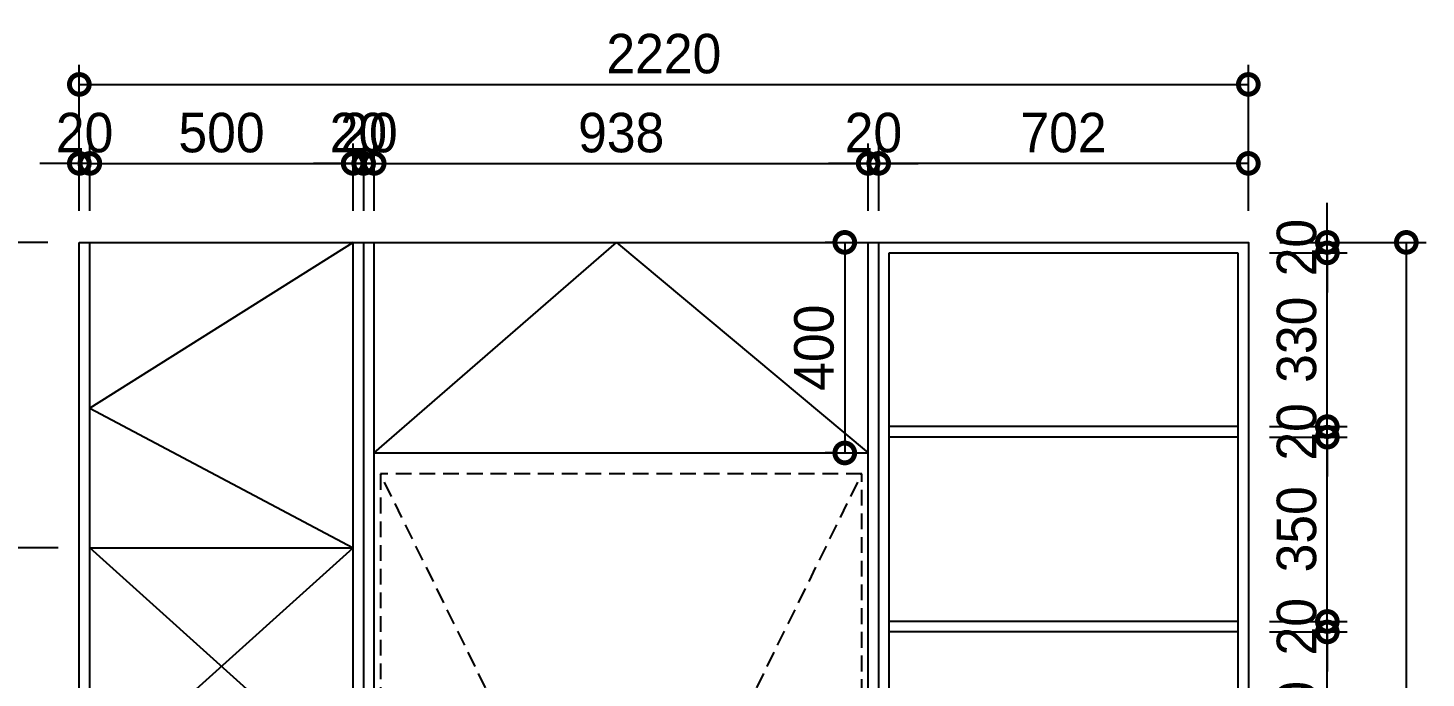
# Model space of a CAD drawing. Header units: inches. Extents: x 211248 to 488355, y -41604 to -7105.
# Drawn here: x 261562 to 264217, y -20541 to -19306 of the extents above; entities that cross this region are included whole.
import ezdxf

# ---------------------------------------------------------------- set-up
doc = ezdxf.new("R2010")
doc.units = ezdxf.units.IN
doc.header["$LTSCALE"] = 60
doc.header["$MEASUREMENT"] = 0
doc.linetypes.add('DASHED', pattern=[0.75, 0.5, -0.25])
for name, color, linetype in [('06-FUR', 6, 'Continuous'), ('07-DIM WAL', 5, 'Continuous'), ('FUR', 8, 'DASHED')]:
    doc.layers.add(name, color=color, linetype=linetype)
doc.styles.add('스타일1', font='Korail_Round_Gothic_Light.ttf')
doc.dimstyles.new('30', dxfattribs={"dimscale": 30, "dimtxt": 2.5, "dimasz": 2.5, "dimexe": 1.25, "dimexo": 2, "dimtad": 1, "dimdec": 0, "dimtxsty": '스타일1', "dimblk": 'DOTSMALL', "dimcen": 2.5, "dimclrd": 1, "dimclre": 1, "dimclrt": 7, "dimadec": 0, "dimazin": 0, "dimtfac": 1, "dimtdec": 0, "dimtix": 1, "dimtmove": 0, "dimatfit": 3, "dimldrblk": 'DOTSMALL', "dimfxl": 0, "dimarcsym": 0})

# ---------------------------------------------------------------- blocks, each defined once
blk = doc.blocks.new('_DOTSMALL')
at = {"color": 0, "linetype": 'ByBlock', "const_width": 0.5}
blk.add_lwpolyline([(-0.0625, 0, 1), (0.0625, 0, 1)], format="xyb", close=True, dxfattribs=at)
blk = doc.blocks.new('*D115')
at = {"layer": '07-DIM WAL', "color": 1, "lineweight": -2}
for p, q in [((261659.8, -19653.5), (261659.8, -19376)), ((263879.8, -19653.5), (263879.8, -19376)), ((261659.8, -19413.5), (263879.8, -19413.5))]:
    blk.add_line(p, q, dxfattribs=at)
at = {"layer": 'Defpoints', "color": 0}
for p in [(263879.8, -19413.5), (261659.8, -19713.5), (263879.8, -19713.5)]:
    blk.add_point(p, dxfattribs=at)
at = {"layer": '07-DIM WAL', "color": 1, "lineweight": -2, "xscale": 75, "yscale": 75, "zscale": 75, "rotation": 180}
blk.add_blockref('_DOTSMALL', (261659.8, -19413.5), dxfattribs=at)
at = {"layer": '07-DIM WAL', "color": 1, "lineweight": -2, "xscale": 75, "yscale": 75, "zscale": 75}
blk.add_blockref('_DOTSMALL', (263879.8, -19413.5), dxfattribs=at)
at = {"layer": '07-DIM WAL', "color": 7, "insert": (262769.8, -19355.5), "char_height": 75, "attachment_point": 5, "style": '스타일1'}
blk.add_mtext('2220', dxfattribs=at)
blk = doc.blocks.new('*D116')
at = {"layer": '07-DIM WAL', "color": 1, "lineweight": -2}
for p, q in [((263177.8, -19653.5), (263177.8, -19526)), ((263879.8, -19653.5), (263879.8, -19526)), ((263879.8, -19563.5), (263177.8, -19563.5))]:
    blk.add_line(p, q, dxfattribs=at)
at = {"layer": 'Defpoints', "color": 0}
for p in [(263177.8, -19563.5), (263177.8, -19713.5), (263879.8, -19713.5)]:
    blk.add_point(p, dxfattribs=at)
at = {"layer": '07-DIM WAL', "color": 1, "lineweight": -2, "xscale": 75, "yscale": 75, "zscale": 75, "rotation": 180}
blk.add_blockref('_DOTSMALL', (263177.8, -19563.5), dxfattribs=at)
at = {"layer": '07-DIM WAL', "color": 1, "lineweight": -2, "xscale": 75, "yscale": 75, "zscale": 75}
blk.add_blockref('_DOTSMALL', (263879.8, -19563.5), dxfattribs=at)
at = {"layer": '07-DIM WAL', "color": 7, "insert": (263528.8, -19505.5), "char_height": 75, "attachment_point": 5, "style": '스타일1'}
blk.add_mtext('702', dxfattribs=at)
blk = doc.blocks.new('*D117')
at = {"layer": '07-DIM WAL', "color": 1, "lineweight": -2}
for p, q in [((261659.8, -19653.5), (261659.8, -19526)), ((261679.8, -19653.5), (261679.8, -19526)), ((261659.8, -19563.5), (261584.8, -19563.5)), ((261679.8, -19563.5), (261659.8, -19563.5)), ((261679.8, -19563.5), (261754.8, -19563.5))]:
    blk.add_line(p, q, dxfattribs=at)
at = {"layer": 'Defpoints', "color": 0}
for p in [(261659.8, -19563.5), (261659.8, -19713.5), (261679.8, -19713.5)]:
    blk.add_point(p, dxfattribs=at)
at = {"layer": '07-DIM WAL', "color": 1, "lineweight": -2, "xscale": 75, "yscale": 75, "zscale": 75}
blk.add_blockref('_DOTSMALL', (261659.8, -19563.5), dxfattribs=at)
at = {"layer": '07-DIM WAL', "color": 1, "lineweight": -2, "xscale": 75, "yscale": 75, "zscale": 75, "rotation": 180}
blk.add_blockref('_DOTSMALL', (261679.8, -19563.5), dxfattribs=at)
at = {"layer": '07-DIM WAL', "color": 7, "insert": (261669.8, -19505.5), "char_height": 75, "attachment_point": 5, "style": '스타일1'}
blk.add_mtext('20', dxfattribs=at)
blk = doc.blocks.new('*D130')
at = {"layer": '07-DIM WAL', "color": 1, "lineweight": -2}
for p, q in [((263939.8, -19713.5), (264217.3, -19713.5)), ((264179.8, -19713.5), (264179.8, -22013.5)), ((263939.8, -22013.5), (264217.3, -22013.5))]:
    blk.add_line(p, q, dxfattribs=at)
at = {"layer": 'Defpoints', "color": 0}
for p in [(263879.8, -19713.5), (263879.8, -22013.5), (264179.8, -22013.5)]:
    blk.add_point(p, dxfattribs=at)
at = {"layer": '07-DIM WAL', "color": 1, "lineweight": -2, "xscale": 75, "yscale": 75, "zscale": 75}
for p, rotation in [((264179.8, -19713.5), 90), ((264179.8, -22013.5), 270)]:
    blk.add_blockref('_DOTSMALL', p, dxfattribs=dict(at, rotation=rotation))
at = {"layer": '07-DIM WAL', "color": 7, "insert": (264121.7, -20863.5), "char_height": 75, "attachment_point": 5, "rotation": 90, "style": '스타일1'}
blk.add_mtext('2300', dxfattribs=at)
blk = doc.blocks.new('*D138')
at = {"layer": '07-DIM WAL', "color": 1, "lineweight": -2}
for p, q in [((263919.8, -20453.5), (264067.3, -20453.5)), ((264029.8, -20803.5), (264029.8, -20453.5)), ((263919.8, -20803.5), (264067.3, -20803.5))]:
    blk.add_line(p, q, dxfattribs=at)
at = {"layer": 'Defpoints', "color": 0}
for p in [(263859.8, -20453.5), (264029.8, -20453.5), (263859.8, -20803.5)]:
    blk.add_point(p, dxfattribs=at)
at = {"layer": '07-DIM WAL', "color": 1, "lineweight": -2, "xscale": 75, "yscale": 75, "zscale": 75}
for p, rotation in [((264029.8, -20453.5), 90), ((264029.8, -20803.5), 270)]:
    blk.add_blockref('_DOTSMALL', p, dxfattribs=dict(at, rotation=rotation))
at = {"layer": '07-DIM WAL', "color": 7, "insert": (263971.7, -20628.5), "char_height": 75, "attachment_point": 5, "rotation": 90, "style": '스타일1'}
blk.add_mtext('350', dxfattribs=at)
blk = doc.blocks.new('*D139')
at = {"layer": '07-DIM WAL', "color": 1, "lineweight": -2}
for p, q in [((264029.8, -20433.5), (264029.8, -20358.5)), ((263919.8, -20433.5), (264067.3, -20433.5)), ((264029.8, -20453.5), (264029.8, -20433.5)), ((263919.8, -20453.5), (264067.3, -20453.5)), ((264029.8, -20453.5), (264029.8, -20528.5))]:
    blk.add_line(p, q, dxfattribs=at)
at = {"layer": 'Defpoints', "color": 0}
for p in [(263859.8, -20433.5), (264029.8, -20433.5), (263859.8, -20453.5)]:
    blk.add_point(p, dxfattribs=at)
at = {"layer": '07-DIM WAL', "color": 1, "lineweight": -2, "xscale": 75, "yscale": 75, "zscale": 75}
for p, rotation in [((264029.8, -20433.5), 270), ((264029.8, -20453.5), 90)]:
    blk.add_blockref('_DOTSMALL', p, dxfattribs=dict(at, rotation=rotation))
at = {"layer": '07-DIM WAL', "color": 7, "insert": (263971.7, -20443.5), "char_height": 75, "attachment_point": 5, "rotation": 90, "style": '스타일1'}
blk.add_mtext('20', dxfattribs=at)
blk = doc.blocks.new('*D140')
at = {"layer": '07-DIM WAL', "color": 1, "lineweight": -2}
for p, q in [((263919.8, -20083.5), (264067.3, -20083.5)), ((264029.8, -20433.5), (264029.8, -20083.5)), ((263919.8, -20433.5), (264067.3, -20433.5))]:
    blk.add_line(p, q, dxfattribs=at)
at = {"layer": 'Defpoints', "color": 0}
for p in [(263859.8, -20083.5), (264029.8, -20083.5), (263859.8, -20433.5)]:
    blk.add_point(p, dxfattribs=at)
at = {"layer": '07-DIM WAL', "color": 1, "lineweight": -2, "xscale": 75, "yscale": 75, "zscale": 75}
for p, rotation in [((264029.8, -20083.5), 90), ((264029.8, -20433.5), 270)]:
    blk.add_blockref('_DOTSMALL', p, dxfattribs=dict(at, rotation=rotation))
at = {"layer": '07-DIM WAL', "color": 7, "insert": (263971.7, -20258.5), "char_height": 75, "attachment_point": 5, "rotation": 90, "style": '스타일1'}
blk.add_mtext('350', dxfattribs=at)
blk = doc.blocks.new('*D141')
at = {"layer": '07-DIM WAL', "color": 1, "lineweight": -2}
for p, q in [((264029.8, -20063.5), (264029.8, -19988.5)), ((263919.8, -20063.5), (264067.3, -20063.5)), ((264029.8, -20083.5), (264029.8, -20063.5)), ((263919.8, -20083.5), (264067.3, -20083.5)), ((264029.8, -20083.5), (264029.8, -20158.5))]:
    blk.add_line(p, q, dxfattribs=at)
at = {"layer": 'Defpoints', "color": 0}
for p in [(263859.8, -20063.5), (264029.8, -20063.5), (263859.8, -20083.5)]:
    blk.add_point(p, dxfattribs=at)
at = {"layer": '07-DIM WAL', "color": 1, "lineweight": -2, "xscale": 75, "yscale": 75, "zscale": 75}
for p, rotation in [((264029.8, -20063.5), 270), ((264029.8, -20083.5), 90)]:
    blk.add_blockref('_DOTSMALL', p, dxfattribs=dict(at, rotation=rotation))
at = {"layer": '07-DIM WAL', "color": 7, "insert": (263971.7, -20073.5), "char_height": 75, "attachment_point": 5, "rotation": 90, "style": '스타일1'}
blk.add_mtext('20', dxfattribs=at)
blk = doc.blocks.new('*D142')
at = {"layer": '07-DIM WAL', "color": 1, "lineweight": -2}
for p, q in [((263919.8, -19733.5), (264067.3, -19733.5)), ((264029.8, -20063.5), (264029.8, -19733.5)), ((263919.8, -20063.5), (264067.3, -20063.5))]:
    blk.add_line(p, q, dxfattribs=at)
at = {"layer": 'Defpoints', "color": 0}
for p in [(263859.8, -19733.5), (264029.8, -19733.5), (263859.8, -20063.5)]:
    blk.add_point(p, dxfattribs=at)
at = {"layer": '07-DIM WAL', "color": 1, "lineweight": -2, "xscale": 75, "yscale": 75, "zscale": 75}
for p, rotation in [((264029.8, -19733.5), 90), ((264029.8, -20063.5), 270)]:
    blk.add_blockref('_DOTSMALL', p, dxfattribs=dict(at, rotation=rotation))
at = {"layer": '07-DIM WAL', "color": 7, "insert": (263971.7, -19898.5), "char_height": 75, "attachment_point": 5, "rotation": 90, "style": '스타일1'}
blk.add_mtext('330', dxfattribs=at)
blk = doc.blocks.new('*D143')
at = {"layer": '07-DIM WAL', "color": 1, "lineweight": -2}
for p, q in [((264029.8, -19713.5), (264029.8, -19638.5)), ((263939.8, -19713.5), (264067.3, -19713.5)), ((264029.8, -19733.5), (264029.8, -19713.5)), ((263919.8, -19733.5), (264067.3, -19733.5)), ((264029.8, -19733.5), (264029.8, -19808.5))]:
    blk.add_line(p, q, dxfattribs=at)
at = {"layer": 'Defpoints', "color": 0}
for p in [(263879.8, -19713.5), (264029.8, -19713.5), (263859.8, -19733.5)]:
    blk.add_point(p, dxfattribs=at)
at = {"layer": '07-DIM WAL', "color": 1, "lineweight": -2, "xscale": 75, "yscale": 75, "zscale": 75}
for p, rotation in [((264029.8, -19713.5), 270), ((264029.8, -19733.5), 90)]:
    blk.add_blockref('_DOTSMALL', p, dxfattribs=dict(at, rotation=rotation))
at = {"layer": '07-DIM WAL', "color": 7, "insert": (263971.7, -19723.5), "char_height": 75, "attachment_point": 5, "rotation": 90, "style": '스타일1'}
blk.add_mtext('20', dxfattribs=at)
blk = doc.blocks.new('*D144')
at = {"layer": '07-DIM WAL', "color": 1, "lineweight": -2}
for p, q in [((261599.8, -19713.5), (261472.3, -19713.5)), ((261509.8, -19713.5), (261509.8, -20293.5)), ((261599.8, -20293.5), (261472.3, -20293.5))]:
    blk.add_line(p, q, dxfattribs=at)
at = {"layer": 'Defpoints', "color": 0}
for p in [(261659.8, -19713.5), (261509.8, -20293.5), (261659.8, -20293.5)]:
    blk.add_point(p, dxfattribs=at)
at = {"layer": '07-DIM WAL', "color": 1, "lineweight": -2, "xscale": 75, "yscale": 75, "zscale": 75}
for p, rotation in [((261509.8, -19713.5), 90), ((261509.8, -20293.5), 270)]:
    blk.add_blockref('_DOTSMALL', p, dxfattribs=dict(at, rotation=rotation))
at = {"layer": '07-DIM WAL', "color": 7, "insert": (261451.7, -20003.5), "char_height": 75, "attachment_point": 5, "rotation": 90, "style": '스타일1'}
blk.add_mtext('580', dxfattribs=at)
blk = doc.blocks.new('*D145')
at = {"layer": '07-DIM WAL', "color": 1, "lineweight": -2}
for p, q in [((261619.8, -20293.5), (261472.3, -20293.5)), ((261509.8, -20293.5), (261509.8, -20743.5)), ((261619.8, -20743.5), (261472.3, -20743.5))]:
    blk.add_line(p, q, dxfattribs=at)
at = {"layer": 'Defpoints', "color": 0}
for p in [(261679.8, -20293.5), (261509.8, -20743.5), (261679.8, -20743.5)]:
    blk.add_point(p, dxfattribs=at)
at = {"layer": '07-DIM WAL', "color": 1, "lineweight": -2, "xscale": 75, "yscale": 75, "zscale": 75}
for p, rotation in [((261509.8, -20293.5), 90), ((261509.8, -20743.5), 270)]:
    blk.add_blockref('_DOTSMALL', p, dxfattribs=dict(at, rotation=rotation))
at = {"layer": '07-DIM WAL', "color": 7, "insert": (261451.7, -20518.5), "char_height": 75, "attachment_point": 5, "rotation": 90, "style": '스타일1'}
blk.add_mtext('450', dxfattribs=at)
blk = doc.blocks.new('*D150')
at = {"layer": '07-DIM WAL', "color": 1, "lineweight": -2}
for p, q in [((261599.8, -19713.5), (261322.3, -19713.5)), ((261359.8, -22013.5), (261359.8, -19713.5)), ((261599.8, -22013.5), (261322.3, -22013.5))]:
    blk.add_line(p, q, dxfattribs=at)
at = {"layer": 'Defpoints', "color": 0}
for p in [(261359.8, -19713.5), (261659.8, -19713.5), (261659.8, -22013.5)]:
    blk.add_point(p, dxfattribs=at)
at = {"layer": '07-DIM WAL', "color": 1, "lineweight": -2, "xscale": 75, "yscale": 75, "zscale": 75}
for p, rotation in [((261359.8, -19713.5), 90), ((261359.8, -22013.5), 270)]:
    blk.add_blockref('_DOTSMALL', p, dxfattribs=dict(at, rotation=rotation))
at = {"layer": '07-DIM WAL', "color": 7, "insert": (261301.7, -20863.5), "char_height": 75, "attachment_point": 5, "rotation": 90, "style": '스타일1'}
blk.add_mtext('2300', dxfattribs=at)
blk = doc.blocks.new('*D151')
at = {"layer": '07-DIM WAL', "color": 1, "lineweight": -2}
for p, q in [((263097.8, -19713.5), (263075.9, -19713.5)), ((263113.4, -19713.5), (263113.4, -20113.5)), ((263097.8, -20113.5), (263075.9, -20113.5))]:
    blk.add_line(p, q, dxfattribs=at)
at = {"layer": 'Defpoints', "color": 0}
for p in [(263157.8, -19713.5), (263113.4, -20113.5), (263157.8, -20113.5)]:
    blk.add_point(p, dxfattribs=at)
at = {"layer": '07-DIM WAL', "color": 1, "lineweight": -2, "xscale": 75, "yscale": 75, "zscale": 75}
for p, rotation in [((263113.4, -19713.5), 90), ((263113.4, -20113.5), 270)]:
    blk.add_blockref('_DOTSMALL', p, dxfattribs=dict(at, rotation=rotation))
at = {"layer": '07-DIM WAL', "color": 7, "insert": (263055.3, -19913.5), "char_height": 75, "attachment_point": 5, "rotation": 90, "style": '스타일1'}
blk.add_mtext('400', dxfattribs=at)
blk = doc.blocks.new('*D329')
at = {"layer": '07-DIM WAL', "color": 1, "lineweight": -2}
for p, q in [((261679.8, -19653.5), (261679.8, -19526)), ((262179.8, -19653.5), (262179.8, -19526)), ((261679.8, -19563.5), (262179.8, -19563.5))]:
    blk.add_line(p, q, dxfattribs=at)
at = {"layer": 'Defpoints', "color": 0}
for p in [(262179.8, -19563.5), (261679.8, -19713.5), (262179.8, -19713.5)]:
    blk.add_point(p, dxfattribs=at)
at = {"layer": '07-DIM WAL', "color": 1, "lineweight": -2, "xscale": 75, "yscale": 75, "zscale": 75, "rotation": 180}
blk.add_blockref('_DOTSMALL', (261679.8, -19563.5), dxfattribs=at)
at = {"layer": '07-DIM WAL', "color": 1, "lineweight": -2, "xscale": 75, "yscale": 75, "zscale": 75}
blk.add_blockref('_DOTSMALL', (262179.8, -19563.5), dxfattribs=at)
at = {"layer": '07-DIM WAL', "color": 7, "insert": (261929.8, -19505.5), "char_height": 75, "attachment_point": 5, "style": '스타일1'}
blk.add_mtext('500', dxfattribs=at)
blk = doc.blocks.new('*D330')
at = {"layer": '07-DIM WAL', "color": 1, "lineweight": -2}
for p, q in [((262179.8, -19653.5), (262179.8, -19526)), ((262199.8, -19653.5), (262199.8, -19526)), ((262179.8, -19563.5), (262104.8, -19563.5)), ((262179.8, -19563.5), (262199.8, -19563.5)), ((262199.8, -19563.5), (262274.8, -19563.5))]:
    blk.add_line(p, q, dxfattribs=at)
at = {"layer": 'Defpoints', "color": 0}
for p in [(262199.8, -19563.5), (262179.8, -19713.5), (262199.8, -19713.5)]:
    blk.add_point(p, dxfattribs=at)
at = {"layer": '07-DIM WAL', "color": 1, "lineweight": -2, "xscale": 75, "yscale": 75, "zscale": 75}
blk.add_blockref('_DOTSMALL', (262179.8, -19563.5), dxfattribs=at)
at = {"layer": '07-DIM WAL', "color": 1, "lineweight": -2, "xscale": 75, "yscale": 75, "zscale": 75, "rotation": 180}
blk.add_blockref('_DOTSMALL', (262199.8, -19563.5), dxfattribs=at)
at = {"layer": '07-DIM WAL', "color": 7, "insert": (262189.8, -19505.5), "char_height": 75, "attachment_point": 5, "style": '스타일1'}
blk.add_mtext('20', dxfattribs=at)
blk = doc.blocks.new('*D331')
at = {"layer": '07-DIM WAL', "color": 1, "lineweight": -2}
for p, q in [((262199.8, -19653.5), (262199.8, -19526)), ((262219.8, -19653.5), (262219.8, -19526)), ((262199.8, -19563.5), (262124.8, -19563.5)), ((262219.8, -19563.5), (262199.8, -19563.5)), ((262219.8, -19563.5), (262294.8, -19563.5))]:
    blk.add_line(p, q, dxfattribs=at)
at = {"layer": 'Defpoints', "color": 0}
for p in [(262199.8, -19563.5), (262199.8, -19713.5), (262219.8, -19713.5)]:
    blk.add_point(p, dxfattribs=at)
at = {"layer": '07-DIM WAL', "color": 1, "lineweight": -2, "xscale": 75, "yscale": 75, "zscale": 75}
blk.add_blockref('_DOTSMALL', (262199.8, -19563.5), dxfattribs=at)
at = {"layer": '07-DIM WAL', "color": 1, "lineweight": -2, "xscale": 75, "yscale": 75, "zscale": 75, "rotation": 180}
blk.add_blockref('_DOTSMALL', (262219.8, -19563.5), dxfattribs=at)
at = {"layer": '07-DIM WAL', "color": 7, "insert": (262209.8, -19505.5), "char_height": 75, "attachment_point": 5, "style": '스타일1'}
blk.add_mtext('20', dxfattribs=at)
blk = doc.blocks.new('*D332')
at = {"layer": '07-DIM WAL', "color": 1, "lineweight": -2}
for p, q in [((262219.8, -19653.5), (262219.8, -19526)), ((263157.8, -19653.5), (263157.8, -19526)), ((262219.8, -19563.5), (263157.8, -19563.5))]:
    blk.add_line(p, q, dxfattribs=at)
at = {"layer": 'Defpoints', "color": 0}
for p in [(263157.8, -19563.5), (262219.8, -19713.5), (263157.8, -19713.5)]:
    blk.add_point(p, dxfattribs=at)
at = {"layer": '07-DIM WAL', "color": 1, "lineweight": -2, "xscale": 75, "yscale": 75, "zscale": 75, "rotation": 180}
blk.add_blockref('_DOTSMALL', (262219.8, -19563.5), dxfattribs=at)
at = {"layer": '07-DIM WAL', "color": 1, "lineweight": -2, "xscale": 75, "yscale": 75, "zscale": 75}
blk.add_blockref('_DOTSMALL', (263157.8, -19563.5), dxfattribs=at)
at = {"layer": '07-DIM WAL', "color": 7, "insert": (262688.8, -19505.5), "char_height": 75, "attachment_point": 5, "style": '스타일1'}
blk.add_mtext('938', dxfattribs=at)
blk = doc.blocks.new('*D333')
at = {"layer": '07-DIM WAL', "color": 1, "lineweight": -2}
for p, q in [((263157.8, -19653.5), (263157.8, -19526)), ((263177.8, -19653.5), (263177.8, -19526)), ((263157.8, -19563.5), (263082.8, -19563.5)), ((263157.8, -19563.5), (263177.8, -19563.5)), ((263177.8, -19563.5), (263252.8, -19563.5))]:
    blk.add_line(p, q, dxfattribs=at)
at = {"layer": 'Defpoints', "color": 0}
for p in [(263177.8, -19563.5), (263157.8, -19713.5), (263177.8, -19713.5)]:
    blk.add_point(p, dxfattribs=at)
at = {"layer": '07-DIM WAL', "color": 1, "lineweight": -2, "xscale": 75, "yscale": 75, "zscale": 75}
blk.add_blockref('_DOTSMALL', (263157.8, -19563.5), dxfattribs=at)
at = {"layer": '07-DIM WAL', "color": 1, "lineweight": -2, "xscale": 75, "yscale": 75, "zscale": 75, "rotation": 180}
blk.add_blockref('_DOTSMALL', (263177.8, -19563.5), dxfattribs=at)
at = {"layer": '07-DIM WAL', "color": 7, "insert": (263167.8, -19505.5), "char_height": 75, "attachment_point": 5, "style": '스타일1'}
blk.add_mtext('20', dxfattribs=at)

msp = doc.modelspace()

# ---------------------------------------------------------------- linework, layer by layer
at = {"layer": '06-FUR'}
for p, q in [((261679.8, -22013.5), (261679.8, -19713.5)), ((262179.8, -22013.5), (262179.8, -19713.5)), ((262199.8, -22013.5), (262199.8, -19713.5)), ((262219.8, -22013.5), (262219.8, -19713.5)), ((263157.8, -22013.5), (263157.8, -19713.5)), ((263177.8, -22013.5), (263177.8, -19713.5)), ((263197.8, -19733.5), (263859.8, -19733.5)), ((263197.8, -22013.5), (263197.8, -19733.5)), ((263859.8, -19733.5), (263859.8, -22013.5)), ((263859.8, -20063.5), (263197.8, -20063.5)), ((263859.8, -20083.5), (263197.8, -20083.5)), ((262219.8, -20113.5), (263157.8, -20113.5)), ((261679.8, -20293.5), (262179.8, -20293.5)), ((263859.8, -20433.5), (263197.8, -20433.5)), ((263859.8, -20453.5), (263197.8, -20453.5))]:
    msp.add_line(p, q, dxfattribs=at)
at = {"layer": '06-FUR', "color": 1}
for p, q in [((262179.8, -20743.5), (261679.8, -20293.5)), ((261679.8, -20743.5), (262179.8, -20293.5))]:
    msp.add_line(p, q, dxfattribs=at)
at = {"layer": '06-FUR'}
msp.add_lwpolyline([(261659.8, -19713.5), (263879.8, -19713.5), (263879.8, -22013.5), (261659.8, -22013.5)], close=True, dxfattribs=at)
at = {"layer": '06-FUR', "color": 1}
for points in [[(262179.8, -19713.5), (261679.8, -20028.5), (262179.8, -20293.5)], [(262219.8, -20113.5), (262679.8, -19713.5), (263157.8, -20113.5)]]:
    msp.add_lwpolyline(points, dxfattribs=at)
at = {"layer": 'FUR'}
for p, q in [((263145.8, -22013.4), (262231.8, -20153.4)), ((262231.8, -22013.4), (263145.8, -20153.4))]:
    msp.add_line(p, q, dxfattribs=at)
msp.add_lwpolyline([(262231.8, -22013.4), (263145.8, -22013.4), (263145.8, -20153.4), (262231.8, -20153.4)], close=True, dxfattribs=at)

# ---------------------------------------------------------------- dimensions: what is measured, and where the dimension line sits
at = {"layer": '07-DIM WAL'}
for base, p1, p2, picture, middle in [((263879.8, -19413.5), (261659.8, -19713.5), (263879.8, -19713.5), '*D115', (262769.8, -19355.5)), ((261659.8, -19563.5), (261679.8, -19713.5), (261659.8, -19713.5), '*D117', (261669.8, -19505.5)), ((262179.8, -19563.5), (261679.8, -19713.5), (262179.8, -19713.5), '*D329', (261929.8, -19505.5)), ((262199.8, -19563.5), (262179.8, -19713.5), (262199.8, -19713.5), '*D330', (262189.8, -19505.5)), ((262199.8, -19563.5), (262219.8, -19713.5), (262199.8, -19713.5), '*D331', (262209.8, -19505.5)), ((263157.8, -19563.5), (262219.8, -19713.5), (263157.8, -19713.5), '*D332', (262688.8, -19505.5)), ((263177.8, -19563.5), (263157.8, -19713.5), (263177.8, -19713.5), '*D333', (263167.8, -19505.5)), ((263177.8, -19563.5), (263879.8, -19713.5), (263177.8, -19713.5), '*D116', (263528.8, -19505.5))]:
    dim = msp.add_linear_dim(base=base, p1=p1, p2=p2, dimstyle='30', dxfattribs=at)
    dim.commit()
    dim.dimension.update_dxf_attribs({"geometry": picture, "text_midpoint": middle})
for base, p1, p2, picture, middle in [((264029.8, -19713.5), (263859.8, -19733.5), (263879.8, -19713.5), '*D143', (263971.7, -19723.5)), ((264029.8, -19733.5), (263859.8, -20063.5), (263859.8, -19733.5), '*D142', (263971.7, -19898.5)), ((264029.8, -20063.5), (263859.8, -20083.5), (263859.8, -20063.5), '*D141', (263971.7, -20073.5)), ((264029.8, -20083.5), (263859.8, -20433.5), (263859.8, -20083.5), '*D140', (263971.7, -20258.5)), ((264029.8, -20433.5), (263859.8, -20453.5), (263859.8, -20433.5), '*D139', (263971.7, -20443.5)), ((264029.8, -20453.5), (263859.8, -20803.5), (263859.8, -20453.5), '*D138', (263971.7, -20628.5))]:
    dim = msp.add_linear_dim(base=base, p1=p1, p2=p2, angle=90, dimstyle='30', override={"dimtmove": 1}, dxfattribs=at)
    dim.commit()
    dim.dimension.update_dxf_attribs({"geometry": picture, "text_midpoint": middle})
for base, p1, p2, picture, middle in [((261359.8, -19713.5), (261659.8, -22013.5), (261659.8, -19713.5), '*D150', (261301.7, -20863.5)), ((261509.8, -20293.5), (261659.8, -19713.5), (261659.8, -20293.5), '*D144', (261451.7, -20003.5)), ((263113.4, -20113.5), (263157.8, -19713.5), (263157.8, -20113.5), '*D151', (263055.3, -19913.5)), ((264179.8, -22013.5), (263879.8, -19713.5), (263879.8, -22013.5), '*D130', (264121.7, -20863.5)), ((261509.8, -20743.5), (261679.8, -20293.5), (261679.8, -20743.5), '*D145', (261451.7, -20518.5))]:
    dim = msp.add_linear_dim(base=base, p1=p1, p2=p2, angle=90, dimstyle='30', dxfattribs=at)
    dim.commit()
    dim.dimension.update_dxf_attribs({"geometry": picture, "text_midpoint": middle})

doc.saveas('drawing.dxf')
